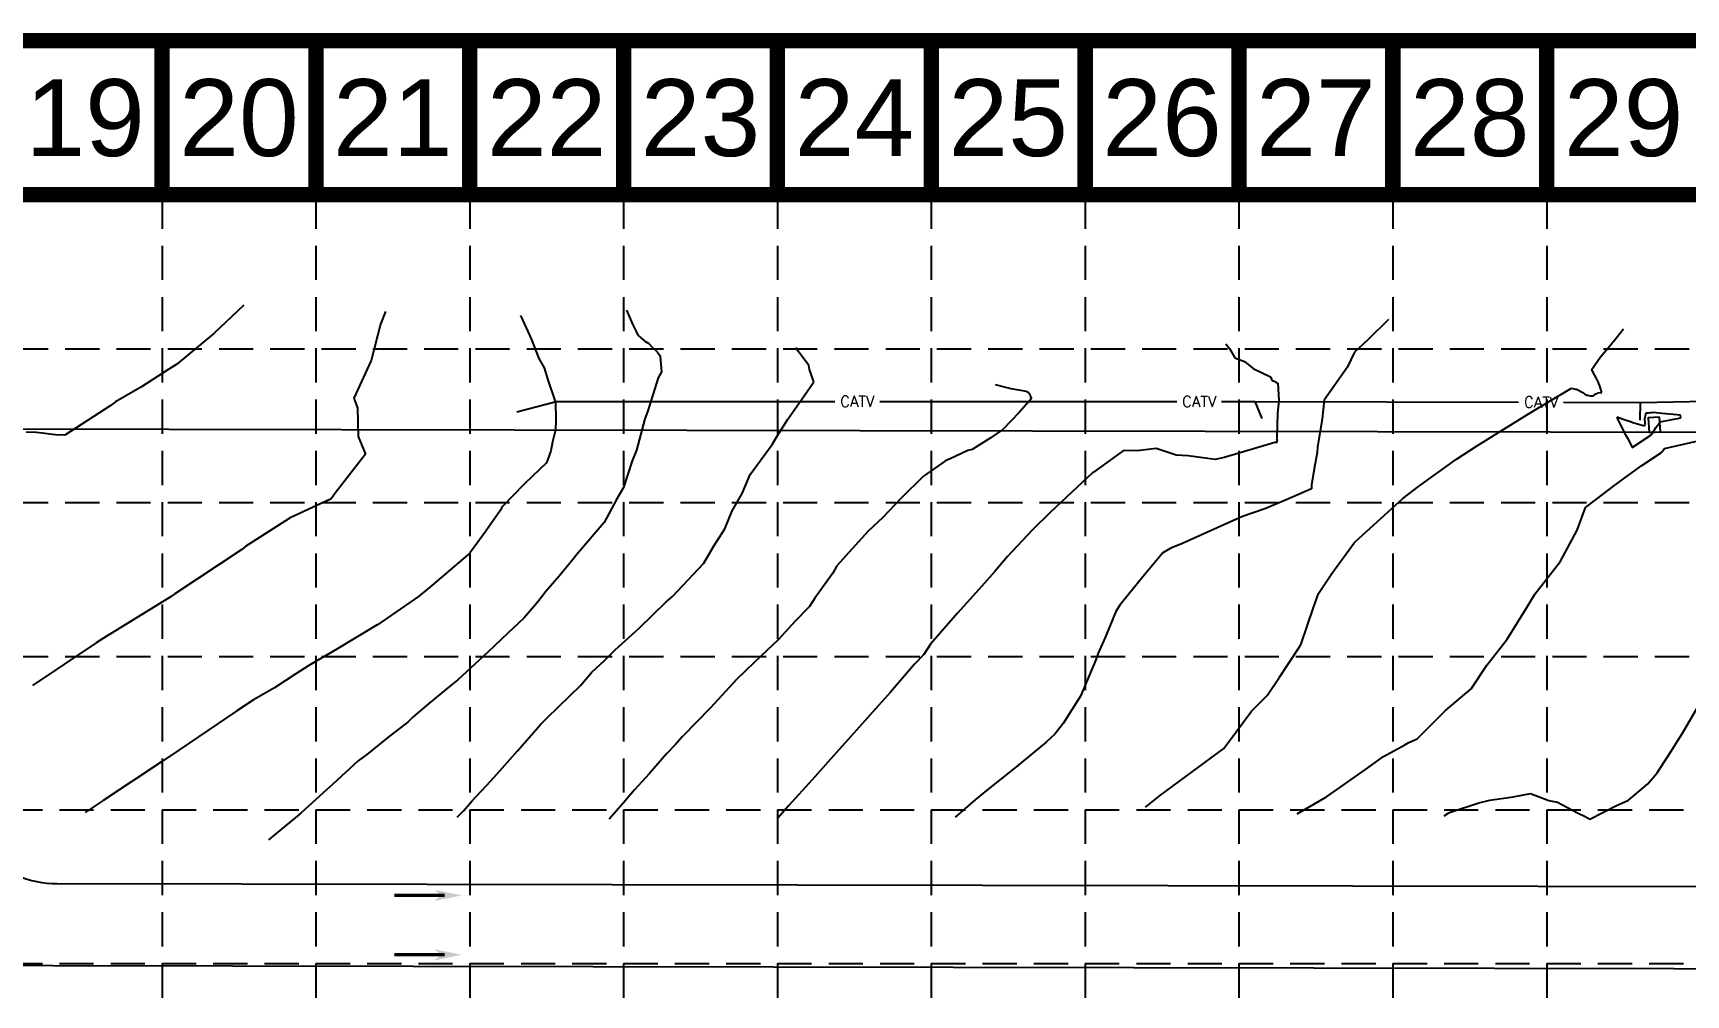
# Model space of a CAD drawing. Extents: x 626 to 3511, y 2890 to 4695.
# Drawn here: x 1491 to 1974.4, y 4413.3 to 4694.7 of the extents above; entities that cross this region are included whole.
import ezdxf
from ezdxf.enums import TextEntityAlignment as Align

# ---------------------------------------------------------------- set-up
doc = ezdxf.new("R2010")
doc.units = 0
doc.header["$LTSCALE"] = 100
doc.header["$MEASUREMENT"] = 0
doc.linetypes.add('HIDDEN', pattern=[0.375, 0.25, -0.125])
doc.layers.get('0').update_dxf_attribs({"linetype": 'CONTINUOUS'})
for name, color, linetype in [('$-BNDY2', 4, 'CONTINUOUS'), ('BASE', 7, 'CONTINUOUS'), ('DG-XCONTOURS', 9, 'CONTINUOUS'), ('DG-XIDX_CONTOURS', 2, 'CONTINUOUS'), ('GRID', 254, 'HIDDEN'), ('PDG-ARROWS', 250, 'CONTINUOUS'), ('PSWDG-XCONC', 4, 'CONTINUOUS'), ('PSWDGC-PAVING', 3, 'CONTINUOUS'), ('PSWG-XCATV', 2, 'CONTINUOUS')]:
    doc.layers.add(name, color=color, linetype=linetype)
doc.layers.get('0').freeze()
doc.styles.add('ROMANS', font='romans.shx', dxfattribs={"width": 0.67})
doc.styles.get("Standard").update_dxf_attribs({"font": 'ARIAL.TTF'})

# ---------------------------------------------------------------- blocks, each defined once
blk = doc.blocks.new('A$C11115995')
at = {"const_width": 1}
blk.add_lwpolyline([(1.63, 19.75), (1.63, 5)], dxfattribs=at)
blk.add_solid([(1.63, 0), (0, 8), (3.25, 8), (1.63, 6)])

msp = doc.modelspace()

# ---------------------------------------------------------------- linework, layer by layer
at = {"layer": '$-BNDY2', "color": 7}
msp.add_line((752.27, 4580.24), (3393.13, 4575.32), dxfattribs=at)
at = {"layer": 'BASE', "const_width": 4.5}
for points in [[(628.71, 2892.46), (3508.71, 2892.46), (3508.71, 4692.46), (628.71, 4692.46)], [(673.71, 2937.46), (3463.71, 2937.46), (3463.71, 4647.46), (673.71, 4647.46)]]:
    msp.add_lwpolyline(points, close=True, dxfattribs=at)
for points in [[(1528.71, 4647.46), (1528.71, 4692.46)], [(1573.71, 4647.46), (1573.71, 4692.46)], [(1618.71, 4647.46), (1618.71, 4692.46)], [(1663.71, 4647.46), (1663.71, 4692.46)], [(1708.71, 4647.46), (1708.71, 4692.46)], [(1753.71, 4647.46), (1753.71, 4692.46)], [(1798.71, 4647.46), (1798.71, 4692.46)], [(1843.71, 4647.46), (1843.71, 4692.46)], [(1888.71, 4647.46), (1888.71, 4692.46)], [(1933.71, 4647.46), (1933.71, 4692.46)]]:
    msp.add_lwpolyline(points, dxfattribs=at)
at = {"layer": 'DG-XCONTOURS', "color": 43}
for p, q in [((1552.6, 4615.04, 1154), (1543.9, 4606.76, 1154)), ((1594.05, 4613.2, 1153), (1592.65, 4609.5, 1153)), ((1664.56, 4613.62, 1151), (1666.36, 4609.54, 1151)), ((1592.65, 4609.5, 1153), (1589.84, 4598.93, 1153)), ((1633.55, 4612.08, 1152), (1636.32, 4606.07, 1152)), ((1666.36, 4609.54, 1151), (1667.42, 4607.34, 1151)), ((1667.42, 4607.34, 1151), (1667.83, 4606.29, 1151)), ((1887.42, 4610.9, 1147), (1881.52, 4605.03, 1147)), ((1953.13, 4604.37, 1146), (1956.14, 4608.18, 1146)), ((1543.9, 4606.76, 1154), (1533.07, 4597.84, 1154)), ((1636.32, 4606.07, 1152), (1636.42, 4605.8, 1152)), ((1636.42, 4605.8, 1152), (1636.69, 4605.26, 1152)), ((1636.69, 4605.26, 1152), (1638.92, 4599.52, 1152)), ((1667.83, 4606.29, 1151), (1668.68, 4605.61, 1151)), ((1668.68, 4605.61, 1151), (1669.97, 4604.57, 1151)), ((1669.97, 4604.57, 1151), (1671.08, 4603.85, 1151)), ((1671.08, 4603.85, 1151), (1672.04, 4602.79, 1151)), ((1672.04, 4602.79, 1151), (1673.66, 4601.29, 1151)), ((1839.83, 4603.76, 1148), (1840.93, 4602.4, 1148)), ((1881.52, 4605.03, 1147), (1877.54, 4601.33, 1147)), ((1949.48, 4599.98, 1146), (1952.69, 4603.8, 1146)), ((1952.69, 4603.8, 1146), (1952.88, 4604.06, 1146)), ((1952.88, 4604.06, 1146), (1953.13, 4604.37, 1146)), ((1533.07, 4597.84, 1154), (1530.72, 4596.39, 1154)), ((1589.84, 4598.93, 1153), (1584.84, 4587.83, 1153)), ((1638.92, 4599.52, 1152), (1640.46, 4596.74, 1152)), ((1673.66, 4601.29, 1151), (1674.32, 4600.37, 1151)), ((1674.32, 4600.37, 1151), (1674.39, 4600.11, 1151)), ((1674.39, 4600.11, 1151), (1674.83, 4595.63, 1151)), ((1840.93, 4602.4, 1148), (1842.54, 4599.72, 1148)), ((1842.54, 4599.72, 1148), (1845.3, 4598.58, 1148)), ((1845.3, 4598.58, 1148), (1847.84, 4596.52, 1148)), ((1877.54, 4601.33, 1147), (1875.38, 4596.81, 1147)), ((1946.85, 4596.18, 1146), (1949.48, 4599.98, 1146)), ((1530.72, 4596.39, 1154), (1522.67, 4591.22, 1154)), ((1640.46, 4596.74, 1152), (1641.54, 4593.23, 1152)), ((1641.54, 4593.23, 1152), (1643.59, 4587.24, 1152)), ((1673.87, 4593.84, 1151), (1670.71, 4583.84, 1151)), ((1674.83, 4595.63, 1151), (1673.87, 4593.84, 1151)), ((1847.84, 4596.52, 1148), (1852.9, 4594.13, 1148)), ((1852.9, 4594.13, 1148), (1853.36, 4593.19, 1148)), ((1853.36, 4593.19, 1148), (1853.49, 4593, 1148)), ((1853.49, 4593, 1148), (1854.22, 4592.72, 1148)), ((1875.38, 4596.81, 1147), (1868.61, 4587.25, 1147)), ((1947.23, 4595.55, 1146), (1946.85, 4596.18, 1146)), ((1948.3, 4593.61, 1146), (1947.23, 4595.55, 1146)), ((1948.82, 4592.46, 1146), (1948.3, 4593.61, 1146)), ((1522.67, 4591.22, 1154), (1515.11, 4586.85, 1154)), ((1772.35, 4591.85, 1149), (1775.81, 4591.03, 1149)), ((1775.81, 4591.03, 1149), (1777.01, 4590.74, 1149)), ((1777.01, 4590.74, 1149), (1781.48, 4589.89, 1149)), ((1781.48, 4589.89, 1149), (1782.08, 4589.67, 1149)), ((1782.08, 4589.67, 1149), (1782.58, 4589.09, 1149)), ((1782.58, 4589.09, 1149), (1782.69, 4588.26, 1149)), ((1782.69, 4588.26, 1149), (1783.01, 4587.75, 1149)), ((1854.22, 4592.72, 1148), (1854.47, 4592.52, 1148)), ((1854.47, 4592.52, 1148), (1855.09, 4592.28, 1148)), ((1855.09, 4592.28, 1148), (1855.32, 4587.18, 1148)), ((1929.37, 4583.9, 1146), (1940.93, 4590.83, 1146)), ((1940.93, 4590.83, 1146), (1942.15, 4590.52, 1146)), ((1942.15, 4590.52, 1146), (1942.39, 4590.49, 1146)), ((1942.39, 4590.49, 1146), (1944.26, 4589.49, 1146)), ((1944.26, 4589.49, 1146), (1944.39, 4589.4, 1146)), ((1944.39, 4589.4, 1146), (1944.87, 4589.05, 1146)), ((1944.87, 4589.05, 1146), (1944.92, 4589.02, 1146)), ((1944.92, 4589.02, 1146), (1945.07, 4588.95, 1146)), ((1945.07, 4588.95, 1146), (1945.45, 4588.79, 1146)), ((1945.45, 4588.79, 1146), (1945.65, 4588.75, 1146)), ((1945.65, 4588.75, 1146), (1945.99, 4588.67, 1146)), ((1945.99, 4588.67, 1146), (1946.45, 4588.54, 1146)), ((1946.45, 4588.54, 1146), (1946.54, 4588.55, 1146)), ((1946.54, 4588.55, 1146), (1946.71, 4588.59, 1146)), ((1946.71, 4588.59, 1146), (1947.08, 4588.53, 1146)), ((1947.08, 4588.53, 1146), (1947.39, 4588.56, 1146)), ((1947.39, 4588.56, 1146), (1947.57, 4588.78, 1146)), ((1947.56, 4588.85, 1146), (1948.1, 4589.11, 1146)), ((1947.57, 4588.78, 1146), (1947.56, 4588.85, 1146)), ((1948.1, 4589.11, 1146), (1948.49, 4589.27, 1146)), ((1948.49, 4589.27, 1146), (1948.79, 4589.39, 1146)), ((1948.79, 4589.39, 1146), (1949.55, 4589.52, 1146)), ((1949.28, 4591.37, 1146), (1948.82, 4592.46, 1146)), ((1949.83, 4589.58, 1146), (1949.28, 4591.37, 1146)), ((1949.55, 4589.52, 1146), (1949.83, 4589.58, 1146)), ((1513.55, 4585.65, 1154), (1500.3, 4577.04, 1154)), ((1515.11, 4586.85, 1154), (1513.55, 4585.65, 1154)), ((1584.84, 4587.83, 1153), (1585.91, 4585.01, 1153)), ((1585.91, 4585.01, 1153), (1586.06, 4576.67, 1153)), ((1643.59, 4587.24, 1152), (1643.81, 4586.89, 1152)), ((1643.81, 4586.89, 1152), (1643.89, 4581.4, 1152)), ((1670.71, 4583.84, 1151), (1669.88, 4581.86, 1151)), ((1779.46, 4583.64, 1149), (1774.61, 4578.71, 1149)), ((1783.01, 4587.75, 1149), (1779.46, 4583.64, 1149)), ((1854.98, 4583.48, 1148), (1854.74, 4576.19, 1148)), ((1855.32, 4587.18, 1148), (1854.98, 4583.48, 1148)), ((1868.61, 4587.25, 1147), (1868.03, 4581.8, 1147)), ((1924.02, 4580.52, 1146), (1929.37, 4583.9, 1146)), ((1962.63, 4583.19, 1146), (1962.47, 4582.59, 1146)), ((1962.71, 4583.45, 1146), (1962.63, 4583.19, 1146)), ((1963.34, 4583.51, 1146), (1962.71, 4583.45, 1146)), ((1963.51, 4583.53, 1146), (1963.34, 4583.51, 1146)), ((1964.12, 4583.6, 1146), (1963.51, 4583.53, 1146)), ((1964.32, 4583.62, 1146), (1964.12, 4583.6, 1146)), ((1964.9, 4583.68, 1146), (1964.32, 4583.62, 1146)), ((1966.65, 4583.5, 1146), (1964.9, 4583.68, 1146)), ((1967.45, 4583.42, 1146), (1966.65, 4583.5, 1146)), ((1972.85, 4582.86, 1146), (1967.45, 4583.42, 1146)), ((1643.84, 4578.61, 1152), (1643.34, 4576.62, 1152)), ((1643.89, 4581.4, 1152), (1643.84, 4578.61, 1152)), ((1669.88, 4581.86, 1151), (1667.52, 4572.65, 1151)), ((1774.61, 4578.71, 1149), (1770.89, 4576.19, 1149)), ((1868.03, 4581.8, 1147), (1866.7, 4573.52, 1147)), ((1913.15, 4573.82, 1146), (1924.02, 4580.52, 1146)), ((1954.48, 4582.22, 1146), (1954.19, 4582.32, 1146)), ((1954.19, 4582.32, 1146), (1954.35, 4581.99, 1146)), ((1954.35, 4581.99, 1146), (1954.41, 4581.87, 1146)), ((1954.41, 4581.87, 1146), (1956.42, 4577.63, 1146)), ((1956.05, 4581.67, 1146), (1954.48, 4582.22, 1146)), ((1958.51, 4580.82, 1146), (1956.05, 4581.67, 1146)), ((1958.88, 4580.7, 1146), (1958.51, 4580.82, 1146)), ((1961.65, 4579.89, 1146), (1958.88, 4580.7, 1146)), ((1962.27, 4579.7, 1146), (1961.65, 4579.89, 1146)), ((1962.35, 4579.68, 1146), (1962.27, 4579.7, 1146)), ((1962.47, 4582.59, 1146), (1962.34, 4581.82, 1146)), ((1962.34, 4581.82, 1146), (1962.36, 4581.58, 1146)), ((1962.36, 4579.77, 1146), (1962.35, 4579.68, 1146)), ((1962.36, 4581.58, 1146), (1962.41, 4580.75, 1146)), ((1962.42, 4580.54, 1146), (1962.36, 4579.77, 1146)), ((1962.41, 4580.75, 1146), (1962.42, 4580.54, 1146)), ((1964.9, 4578.14, 1146), (1965.36, 4578.8, 1146)), ((1965.36, 4578.8, 1146), (1965.65, 4579.26, 1146)), ((1965.65, 4579.26, 1146), (1966.11, 4579.92, 1146)), ((1966.11, 4579.92, 1146), (1966.43, 4580.31, 1146)), ((1966.43, 4580.31, 1146), (1966.88, 4580.95, 1146)), ((1966.88, 4580.95, 1146), (1972.91, 4582.15, 1146)), ((1972.91, 4582.15, 1146), (1972.85, 4582.86, 1146)), ((1491.85, 4577.82, 1154), (1488.92, 4577.9, 1154)), ((1491.95, 4577.87, 1154), (1491.85, 4577.82, 1154)), ((1493.63, 4577.63, 1154), (1491.95, 4577.87, 1154)), ((1496.7, 4577.26, 1154), (1493.63, 4577.63, 1154)), ((1497.56, 4577.16, 1154), (1496.7, 4577.26, 1154)), ((1500.3, 4577.04, 1154), (1497.56, 4577.16, 1154)), ((1586.06, 4576.67, 1153), (1588.22, 4571.5, 1153)), ((1642.91, 4575.13, 1152), (1642.43, 4572.45, 1152)), ((1643.34, 4576.62, 1152), (1642.91, 4575.13, 1152)), ((1770.89, 4576.19, 1149), (1765.66, 4572.85, 1149)), ((1854.23, 4574.87, 1148), (1844.03, 4571.88, 1148)), ((1854.35, 4574.87, 1148), (1854.23, 4574.87, 1148)), ((1854.65, 4574.93, 1148), (1854.35, 4574.87, 1148)), ((1854.77, 4574.92, 1148), (1854.65, 4574.93, 1148)), ((1854.74, 4576.19, 1148), (1854.67, 4576.07, 1148)), ((1854.67, 4576.07, 1148), (1854.86, 4575.41, 1148)), ((1854.86, 4575.41, 1148), (1854.75, 4575.38, 1148)), ((1854.75, 4575.38, 1148), (1854.77, 4574.92, 1148)), ((1866.7, 4573.52, 1147), (1866.62, 4571.93, 1147)), ((1907.33, 4569.99, 1146), (1913.15, 4573.82, 1146)), ((1956.42, 4577.63, 1146), (1957.4, 4576.04, 1146)), ((1957.4, 4576.04, 1146), (1958.74, 4573.49, 1146)), ((1958.74, 4573.49, 1146), (1964.15, 4577.05, 1146)), ((1964.15, 4577.05, 1146), (1964.61, 4577.71, 1146)), ((1964.61, 4577.71, 1146), (1964.9, 4578.14, 1146)), ((1588.22, 4571.5, 1153), (1579.36, 4560.06, 1153)), ((1641.16, 4568.91, 1152), (1634.78, 4562.88, 1152)), ((1641.48, 4569.71, 1152), (1641.16, 4568.91, 1152)), ((1642.43, 4572.45, 1152), (1641.48, 4569.71, 1152)), ((1666.21, 4569.55, 1151), (1663.67, 4561.72, 1151)), ((1667.52, 4572.65, 1151), (1666.21, 4569.55, 1151)), ((1757.61, 4569.34, 1149), (1751.45, 4565.02, 1149)), ((1757.96, 4569.61, 1149), (1757.61, 4569.34, 1149)), ((1759.25, 4570.12, 1149), (1757.96, 4569.61, 1149)), ((1764.41, 4572.57, 1149), (1759.25, 4570.12, 1149)), ((1765.66, 4572.85, 1149), (1764.41, 4572.57, 1149)), ((1807.77, 4570.97, 1148), (1801.45, 4566.38, 1148)), ((1809.9, 4572.54, 1148), (1807.77, 4570.97, 1148)), ((1813.93, 4572.49, 1148), (1809.9, 4572.54, 1148)), ((1819.52, 4573.14, 1148), (1813.93, 4572.49, 1148)), ((1825.33, 4571.2, 1148), (1819.52, 4573.14, 1148)), ((1828.89, 4570.96, 1148), (1825.33, 4571.2, 1148)), ((1836.75, 4569.92, 1148), (1828.89, 4570.96, 1148)), ((1839.35, 4570.52, 1148), (1836.75, 4569.92, 1148)), ((1844.03, 4571.88, 1148), (1839.35, 4570.52, 1148)), ((1866.62, 4571.93, 1147), (1865.94, 4568.31, 1147)), ((1896.23, 4562.07, 1146), (1907.33, 4569.99, 1146)), ((1751.45, 4565.02, 1149), (1744.93, 4558.59, 1149)), ((1800.9, 4565.99, 1148), (1794.81, 4560.42, 1148)), ((1801.03, 4566.09, 1148), (1800.9, 4565.99, 1148)), ((1801.45, 4566.38, 1148), (1801.03, 4566.09, 1148)), ((1865.94, 4568.31, 1147), (1864.87, 4562.52, 1147)), ((1579.36, 4560.06, 1153), (1578.21, 4558.43, 1153)), ((1634.41, 4562.49, 1152), (1628.41, 4556.26, 1152)), ((1634.78, 4562.88, 1152), (1634.41, 4562.49, 1152)), ((1663.67, 4561.72, 1151), (1661.62, 4558.2, 1151)), ((1794.81, 4560.42, 1148), (1788.59, 4554.49, 1148)), ((1864.92, 4561.37, 1147), (1857.34, 4558.06, 1147)), ((1864.87, 4562.52, 1147), (1864.93, 4561.95, 1147)), ((1864.93, 4561.95, 1147), (1864.92, 4561.84, 1147)), ((1864.92, 4561.84, 1147), (1864.92, 4561.37, 1147)), ((1891.65, 4558.5, 1146), (1896.23, 4562.07, 1146)), ((1578.21, 4558.43, 1153), (1566.15, 4552.82, 1153)), ((1627.66, 4555.1, 1152), (1623.37, 4549, 1152)), ((1628.04, 4555.69, 1152), (1627.66, 4555.1, 1152)), ((1628.41, 4556.26, 1152), (1628.04, 4555.69, 1152)), ((1661.62, 4558.2, 1151), (1658.06, 4551.52, 1151)), ((1744.93, 4558.59, 1149), (1739.58, 4552.99, 1149)), ((1788.59, 4554.49, 1148), (1783.26, 4549.21, 1148)), ((1851.28, 4555.46, 1147), (1844.69, 4553.25, 1147)), ((1857.34, 4558.06, 1147), (1851.28, 4555.46, 1147)), ((1877.76, 4545.92, 1146), (1891.65, 4558.5, 1146)), ((1566.15, 4552.82, 1153), (1555.08, 4545.7, 1153)), ((1658.06, 4551.52, 1151), (1650.49, 4542.75, 1151)), ((1739.58, 4552.99, 1149), (1735.23, 4549, 1149)), ((1837.3, 4549.98, 1147), (1827.36, 4545.41, 1147)), ((1844.69, 4553.25, 1147), (1837.3, 4549.98, 1147)), ((1553.22, 4544.56, 1153), (1552, 4543.61, 1153)), ((1555.08, 4545.7, 1153), (1553.22, 4544.56, 1153)), ((1623.37, 4549, 1152), (1618.92, 4542.81, 1152)), ((1735.23, 4549, 1149), (1730.54, 4543.84, 1149)), ((1783.26, 4549.21, 1148), (1776.02, 4541.56, 1148)), ((1827.36, 4545.41, 1147), (1823.73, 4543.99, 1147)), ((1870.88, 4536.56, 1146), (1877.38, 4545.54, 1146)), ((1877.38, 4545.54, 1146), (1877.48, 4545.67, 1146)), ((1877.48, 4545.67, 1146), (1877.76, 4545.92, 1146)), ((1552, 4543.61, 1153), (1532.45, 4530.6, 1153)), ((1618.19, 4542.04, 1152), (1607.59, 4533.05, 1152)), ((1618.6, 4542.44, 1152), (1618.19, 4542.04, 1152)), ((1618.92, 4542.81, 1152), (1618.6, 4542.44, 1152)), ((1649.38, 4541.21, 1151), (1644.84, 4535.82, 1151)), ((1649.95, 4541.99, 1151), (1649.38, 4541.21, 1151)), ((1650.49, 4542.75, 1151), (1649.95, 4541.99, 1151)), ((1730.54, 4543.84, 1149), (1726.09, 4538.82, 1149)), ((1776.02, 4541.56, 1148), (1772.25, 4537.18, 1148)), ((1821.39, 4542.66, 1147), (1815.61, 4535.6, 1147)), ((1823.73, 4543.99, 1147), (1821.39, 4542.66, 1147)), ((1644.84, 4535.82, 1151), (1641, 4531.32, 1151)), ((1724.88, 4536.67, 1149), (1719.69, 4529.39, 1149)), ((1726.09, 4538.82, 1149), (1724.88, 4536.67, 1149)), ((1772.25, 4537.18, 1148), (1768.54, 4532.83, 1148)), ((1815.61, 4535.6, 1147), (1808.85, 4527.35, 1147)), ((1866.99, 4530.69, 1146), (1870.88, 4536.56, 1146)), ((1532.45, 4530.6, 1153), (1531.35, 4529.88, 1153)), ((1607.59, 4533.05, 1152), (1603.68, 4529.84, 1152)), ((1641, 4531.32, 1151), (1639.73, 4529.64, 1151)), ((1768.54, 4532.83, 1148), (1761.38, 4524.92, 1148)), ((1865.47, 4526.66, 1146), (1866.99, 4530.69, 1146)), ((1531.35, 4529.88, 1153), (1511.62, 4517.7, 1153)), ((1603.68, 4529.84, 1152), (1591.72, 4521.59, 1152)), ((1638.23, 4527.84, 1151), (1634.57, 4523.54, 1151)), ((1639.73, 4529.64, 1151), (1638.23, 4527.84, 1151)), ((1718.13, 4526.93, 1149), (1713.93, 4522.65, 1149)), ((1719.69, 4529.39, 1149), (1718.13, 4526.93, 1149)), ((1807.71, 4525.5, 1147), (1804.52, 4517.85, 1147)), ((1808.85, 4527.35, 1147), (1807.71, 4525.5, 1147)), ((1861.86, 4515.99, 1146), (1865.47, 4526.66, 1146)), ((1591.63, 4521.53, 1152), (1579.79, 4514.41, 1152)), ((1591.69, 4521.57, 1152), (1591.63, 4521.53, 1152)), ((1591.72, 4521.59, 1152), (1591.69, 4521.57, 1152)), ((1634.57, 4523.54, 1151), (1629.84, 4519.07, 1151)), ((1713.93, 4522.65, 1149), (1709.02, 4517.26, 1149)), ((1761.38, 4524.92, 1148), (1753.47, 4515.92, 1148)), ((1509.43, 4516.27, 1153), (1490.84, 4503.84, 1153)), ((1511.62, 4517.7, 1153), (1509.43, 4516.27, 1153)), ((1629.84, 4519.07, 1151), (1624.04, 4513.58, 1151)), ((1709.02, 4517.26, 1149), (1701.99, 4510.61, 1149)), ((1753.47, 4515.92, 1148), (1751.52, 4512.88, 1148)), ((1804.52, 4517.85, 1147), (1802.52, 4513.23, 1147)), ((1861.22, 4514.78, 1146), (1861.69, 4515.57, 1146)), ((1861.69, 4515.57, 1146), (1861.86, 4515.99, 1146)), ((1579.79, 4514.41, 1152), (1571.63, 4509.69, 1152)), ((1624.04, 4513.58, 1151), (1615.22, 4505.48, 1151)), ((1751.52, 4512.88, 1148), (1748.76, 4510.01, 1148)), ((1801.82, 4511.34, 1147), (1797.39, 4500.64, 1147)), ((1802.52, 4513.23, 1147), (1801.82, 4511.34, 1147)), ((1855.52, 4506.23, 1146), (1861.22, 4514.78, 1146)), ((1567.89, 4507.18, 1152), (1561.57, 4503.13, 1152)), ((1571.63, 4509.69, 1152), (1567.89, 4507.18, 1152)), ((1699.2, 4507.87, 1149), (1696.82, 4505.66, 1149)), ((1701.99, 4510.61, 1149), (1699.2, 4507.87, 1149)), ((1748.76, 4510.01, 1148), (1741.73, 4501.86, 1148)), ((1851.91, 4500.9, 1146), (1855.52, 4506.23, 1146)), ((1561.57, 4503.13, 1152), (1555.47, 4499.57, 1152)), ((1613.27, 4503.92, 1151), (1606.72, 4498.52, 1151)), ((1615.22, 4505.48, 1151), (1613.27, 4503.92, 1151)), ((1696.82, 4505.66, 1149), (1689.13, 4497.28, 1149)), ((1741.73, 4501.86, 1148), (1738.23, 4497.98, 1148)), ((1550.58, 4496.38, 1152), (1533.64, 4484.92, 1152)), ((1555.47, 4499.57, 1152), (1550.58, 4496.38, 1152)), ((1606.72, 4498.52, 1151), (1602.2, 4494.6, 1151)), ((1689.13, 4497.28, 1149), (1680.98, 4488.88, 1149)), ((1738.23, 4497.98, 1148), (1731.83, 4490.77, 1148)), ((1797.39, 4500.64, 1147), (1792.27, 4492.71, 1147)), ((1840.65, 4487.26, 1146), (1847.34, 4496.33, 1146)), ((1847.34, 4496.33, 1146), (1851.91, 4500.9, 1146)), ((1973.43, 4489.83, 1144), (1977.91, 4497.6, 1144)), ((1600.7, 4493.22, 1151), (1594.78, 4488.56, 1151)), ((1602.2, 4494.6, 1151), (1600.7, 4493.22, 1151)), ((1792.27, 4492.71, 1147), (1789.84, 4489.52, 1147)), ((1594.78, 4488.56, 1151), (1588.6, 4483.64, 1151)), ((1680.98, 4488.88, 1149), (1678.76, 4486.44, 1149)), ((1731.83, 4490.77, 1148), (1723.48, 4481.37, 1148)), ((1787.3, 4487.25, 1147), (1778.4, 4479.86, 1147)), ((1789.84, 4489.52, 1147), (1787.3, 4487.25, 1147)), ((1839.74, 4486.02, 1146), (1840.65, 4487.26, 1146)), ((1970.12, 4484.62, 1144), (1972.05, 4487.75, 1144)), ((1972.05, 4487.75, 1144), (1973.43, 4489.83, 1144)), ((1533.64, 4484.92, 1152), (1528.52, 4481.48, 1152)), ((1586.1, 4481.76, 1151), (1578.7, 4474.9, 1151)), ((1588.6, 4483.64, 1151), (1586.1, 4481.76, 1151)), ((1676.29, 4483.79, 1149), (1671.18, 4477.98, 1149)), ((1678.76, 4486.44, 1149), (1676.29, 4483.79, 1149)), ((1820.73, 4471.75, 1146), (1839.29, 4485.4, 1146)), ((1839.29, 4485.4, 1146), (1839.74, 4486.02, 1146)), ((1966, 4478.25, 1144), (1970.12, 4484.62, 1144)), ((1528.52, 4481.48, 1152), (1511.51, 4470.19, 1152)), ((1671.18, 4477.98, 1149), (1666.86, 4473.27, 1149)), ((1721.95, 4479.67, 1148), (1718.89, 4476.22, 1148)), ((1723.48, 4481.37, 1148), (1721.95, 4479.67, 1148)), ((1778.4, 4479.86, 1147), (1769.9, 4473.04, 1147)), ((1963.26, 4475.03, 1144), (1966, 4478.25, 1144)), ((1575.88, 4472.42, 1151), (1569.33, 4466.43, 1151)), ((1578.7, 4474.9, 1151), (1575.88, 4472.42, 1151)), ((1666.86, 4473.27, 1149), (1663.69, 4469.46, 1149)), ((1718.89, 4476.22, 1148), (1711.97, 4468.62, 1148)), ((1769.9, 4473.04, 1147), (1766.65, 4470.4, 1147)), ((1923.92, 4471.23, 1144), (1928.96, 4472.24, 1144)), ((1928.96, 4472.24, 1144), (1934.34, 4470.15, 1144)), ((1957.6, 4470.24, 1144), (1963.26, 4475.03, 1144)), ((1511.51, 4470.19, 1152), (1506.25, 4466.6, 1152)), ((1663.69, 4469.46, 1149), (1659.5, 4464.71, 1149)), ((1711.97, 4468.62, 1148), (1708.85, 4465.03, 1148)), ((1766.65, 4470.4, 1147), (1760.66, 4465.27, 1147)), ((1816.35, 4468.25, 1146), (1820.73, 4471.75, 1146)), ((1905.24, 4466.65, 1144), (1913.91, 4469.43, 1144)), ((1913.91, 4469.43, 1144), (1917.06, 4470.22, 1144)), ((1917.06, 4470.22, 1144), (1923.92, 4471.23, 1144)), ((1934.34, 4470.15, 1144), (1936.91, 4469.62, 1144)), ((1936.91, 4469.62, 1144), (1942.73, 4466.55, 1144)), ((1946.31, 4464.66, 1144), (1953.95, 4468.58, 1144)), ((1953.95, 4468.58, 1144), (1957.6, 4470.24, 1144)), ((1565.36, 4463.22, 1151), (1559.89, 4458.61, 1151)), ((1569.33, 4466.43, 1151), (1565.36, 4463.22, 1151)), ((1903.72, 4465.66, 1144), (1905.11, 4466.59, 1144)), ((1905.11, 4466.59, 1144), (1905.24, 4466.65, 1144)), ((1942.73, 4466.55, 1144), (1944.93, 4465.43, 1144)), ((1944.93, 4465.43, 1144), (1946.31, 4464.66, 1144))]:
    msp.add_line(p, q, dxfattribs=at)
at = {"layer": 'DG-XIDX_CONTOURS', "color": 43}
for p, q in [((1714.29, 4602.37, 1150), (1714.06, 4602.63, 1150)), ((1714.79, 4601.64, 1150), (1714.29, 4602.37, 1150)), ((1717.93, 4597.42, 1150), (1714.79, 4601.64, 1150)), ((1718.05, 4596.29, 1150), (1717.93, 4597.42, 1150)), ((1719.38, 4592.61, 1150), (1718.05, 4596.29, 1150)), ((1711.76, 4581.76, 1150), (1716.51, 4588.54, 1150)), ((1716.51, 4588.54, 1150), (1719.38, 4592.61, 1150)), ((1708.68, 4576.98, 1150), (1711.76, 4581.76, 1150)), ((1700.73, 4565.54, 1150), (1707.16, 4574.31, 1150)), ((1707.16, 4574.31, 1150), (1708.68, 4576.98, 1150)), ((1968.17, 4573.14, 1145), (1979.24, 4575.65, 1145)), ((1961.57, 4568.19, 1145), (1967.27, 4571.94, 1145)), ((1967.27, 4571.94, 1145), (1967.4, 4572.14, 1145)), ((1967.4, 4572.14, 1145), (1968.05, 4572.99, 1145)), ((1968.05, 4572.99, 1145), (1968.17, 4573.14, 1145)), ((1698.38, 4560.02, 1150), (1700.73, 4565.54, 1150)), ((1953.26, 4562.12, 1145), (1957.61, 4565.39, 1145)), ((1957.61, 4565.39, 1145), (1961.57, 4568.19, 1145)), ((1695.5, 4554.87, 1150), (1698.38, 4560.02, 1150)), ((1948.27, 4558.32, 1145), (1953.26, 4562.12, 1145)), ((1693.28, 4549.6, 1150), (1695.5, 4554.87, 1150)), ((1942.62, 4549.22, 1145), (1945.02, 4555.89, 1145)), ((1945.02, 4555.89, 1145), (1948.27, 4558.32, 1145)), ((1690.04, 4544.44, 1150), (1693.28, 4549.6, 1150)), ((1937.63, 4539.98, 1145), (1942.62, 4549.22, 1145)), ((1687.21, 4539.59, 1150), (1690.04, 4544.44, 1150)), ((1930.23, 4530.49, 1145), (1937.49, 4539.8, 1145)), ((1937.49, 4539.8, 1145), (1937.61, 4539.93, 1145)), ((1937.61, 4539.93, 1145), (1937.63, 4539.98, 1145)), ((1679.46, 4531.45, 1150), (1687.21, 4539.59, 1150)), ((1678.07, 4529.93, 1150), (1679.46, 4531.45, 1150)), ((1928.23, 4527.1, 1145), (1930.23, 4530.49, 1145)), ((1668.27, 4520.54, 1150), (1676.08, 4528.15, 1150)), ((1676.08, 4528.15, 1150), (1678.07, 4529.93, 1150)), ((1922.16, 4517.34, 1145), (1928.23, 4527.1, 1145)), ((1661.25, 4514.28, 1150), (1668.27, 4520.54, 1150)), ((1916.18, 4509.74, 1145), (1922.16, 4517.34, 1145)), ((1654.32, 4507.61, 1150), (1658.21, 4511.25, 1150)), ((1658.21, 4511.25, 1150), (1661.25, 4514.28, 1150)), ((1651.18, 4503.88, 1150), (1654.32, 4507.61, 1150)), ((1911.62, 4502.81, 1145), (1916.18, 4509.74, 1145)), ((1641.35, 4494.33, 1150), (1651.18, 4503.88, 1150)), ((1904.14, 4496.47, 1145), (1911.62, 4502.81, 1145)), ((1895.82, 4488.23, 1145), (1904.14, 4496.47, 1145)), ((1632.72, 4484.72, 1150), (1639.47, 4492.46, 1150)), ((1639.47, 4492.46, 1150), (1640.79, 4493.76, 1150)), ((1640.79, 4493.76, 1150), (1641.35, 4494.33, 1150)), ((1885.98, 4483.07, 1145), (1892.21, 4486.49, 1145)), ((1892.21, 4486.49, 1145), (1893.39, 4487.11, 1145)), ((1893.39, 4487.11, 1145), (1895.82, 4488.23, 1145)), ((1628.22, 4479.58, 1150), (1632.72, 4484.72, 1150)), ((1880.76, 4479.2, 1145), (1885.98, 4483.07, 1145)), ((1624.91, 4475.87, 1150), (1628.22, 4479.58, 1150)), ((1869.32, 4471.25, 1145), (1880.76, 4479.2, 1145)), ((1619.35, 4469.93, 1150), (1624.91, 4475.87, 1150)), ((1615.08, 4465.29, 1150), (1616.85, 4467.15, 1150)), ((1616.85, 4467.15, 1150), (1619.35, 4469.93, 1150)), ((1860.76, 4466.22, 1145), (1869.32, 4471.25, 1145))]:
    msp.add_line(p, q, dxfattribs=at)
at = {"layer": 'GRID', "color": 252, "linetype": 'HIDDEN', "ltscale": 0.4}
for p, q in [((1528.71, 4647.46), (1528.71, 3072.26)), ((1573.71, 4647.46), (1573.71, 3072.26)), ((1618.71, 4647.46), (1618.71, 3072.26)), ((1663.71, 4647.46), (1663.71, 3072.26)), ((1708.71, 4647.46), (1708.71, 3072.26)), ((1753.71, 4647.46), (1753.71, 3072.26)), ((1798.71, 4647.46), (1798.71, 3072.26)), ((1843.71, 4647.46), (1843.71, 3072.26)), ((1888.71, 4647.46), (1888.71, 3072.26)), ((1933.71, 4647.46), (1933.71, 3072.26)), ((675.37, 4602.31), (3465.37, 4602.31)), ((675.37, 4557.31), (3465.37, 4557.31)), ((675.37, 4512.31), (3465.37, 4512.31)), ((673.71, 4467.46), (3463.71, 4467.46)), ((673.71, 4422.46), (3463.71, 4422.46))]:
    msp.add_line(p, q, dxfattribs=at)
at = {"layer": 'PSWDG-XCONC', "color": 5}
msp.add_lwpolyline([(1966.66, 4582.28), (1963.35, 4582.11), (1963.65, 4577.86), (1966.96, 4578.04), (1966.66, 4582.28), (1966.66, 4582.28)], dxfattribs=at)
at = {"layer": 'PSWDGC-PAVING', "color": 7}
msp.add_line((1497.93, 4445.85), (2023.81, 4444.87), dxfattribs=at)
msp.add_lwpolyline([(1443.88, 4421.95), (2023.76, 4420.87)], dxfattribs=at)
msp.add_arc((1497.99, 4475.85), 30, 179.8933, 269.8933, dxfattribs=at)
at = {"layer": 'PSWG-XCATV', "color": 7}
for points in [[(1938.64, 4586.69), (1961.18, 4586.64), (2028.19, 4588.01)], [(1632.47, 4583.88), (1644, 4586.94), (1725.5, 4586.92)], [(1738.64, 4586.92), (1825.5, 4586.9)], [(1838.64, 4586.9), (1848.45, 4586.9), (1925.5, 4586.72)], [(1850.51, 4581.9), (1848.45, 4586.9)], [(1961.09, 4581.45), (1961.18, 4586.64)]]:
    msp.add_lwpolyline(points, dxfattribs=at)

# ---------------------------------------------------------------- block references
at = {"layer": 'PDG-ARROWS', "xscale": -1, "rotation": 90.00192954201354}
for p in [(1616.37, 4444.01), (1616.37, 4426.64)]:
    msp.add_blockref('A$C11115995', p, dxfattribs=at)

# ---------------------------------------------------------------- texts
at = {"layer": 'BASE'}
for s, p in [('19', (1506.21, 4669.96)), ('20', (1551.21, 4669.96)), ('21', (1596.21, 4669.96)), ('22', (1641.21, 4669.96)), ('23', (1686.21, 4669.96)), ('24', (1731.21, 4669.96)), ('25', (1776.21, 4669.96)), ('26', (1821.21, 4669.96)), ('27', (1866.21, 4669.96)), ('28', (1911.21, 4669.96)), ('29', (1956.21, 4669.96))]:
    msp.add_text(s, height=22.5, dxfattribs=at).set_placement(p, align=Align.MIDDLE_CENTER)
at = {"layer": 'PSWG-XCATV', "color": 7, "style": 'ROMANS'}
for rotation, p in [(359.9875, (1732.07, 4586.92)), (359.9875, (1832.07, 4586.9)), (359.8708, (1932.07, 4586.71))]:
    msp.add_text('CATV', height=3.2, rotation=rotation, dxfattribs=at).set_placement(p, align=Align.MIDDLE)

doc.saveas('drawing.dxf')
